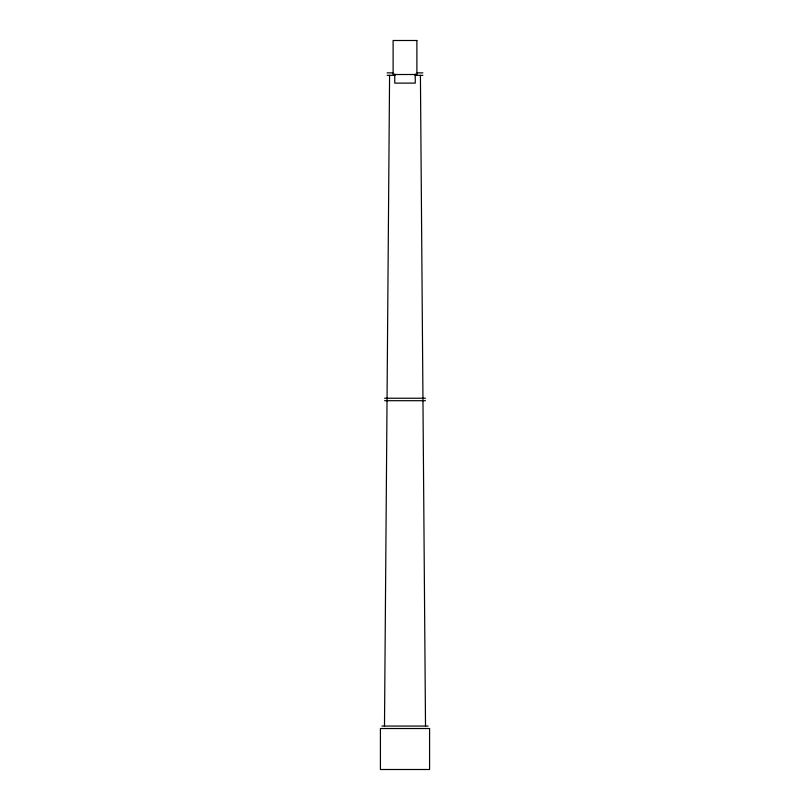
<?xml version="1.0" encoding="UTF-8"?>
<svg xmlns="http://www.w3.org/2000/svg" width="810" height="810" viewBox="0 0 810 810"><rect width="100%" height="100%" fill="white"/><g stroke="black" fill="none" stroke-linecap="round" stroke-linejoin="round"><path stroke-width="1.21" d="M384.487 725.993L389.58 75.401M387.139 72.87L392.799 72.87M417.201 72.87L422.86 72.87M387.139 75.33L394.986 75.33M415.014 75.33L422.86 75.33M384.598 398.236L425.402 398.236M384.598 400.697L425.402 400.697M381.925 726.064L428.075 726.064M420.42 75.401L425.513 725.993M415.246 74.014L415.246 83.116L394.753 83.116L394.753 74.014M416.887 40.5L393.113 40.5L393.113 74.51L416.887 74.51L416.887 40.5M429.583 728.524L380.416 728.524L380.416 769.5L429.583 769.5L429.583 728.524"/></g></svg>
